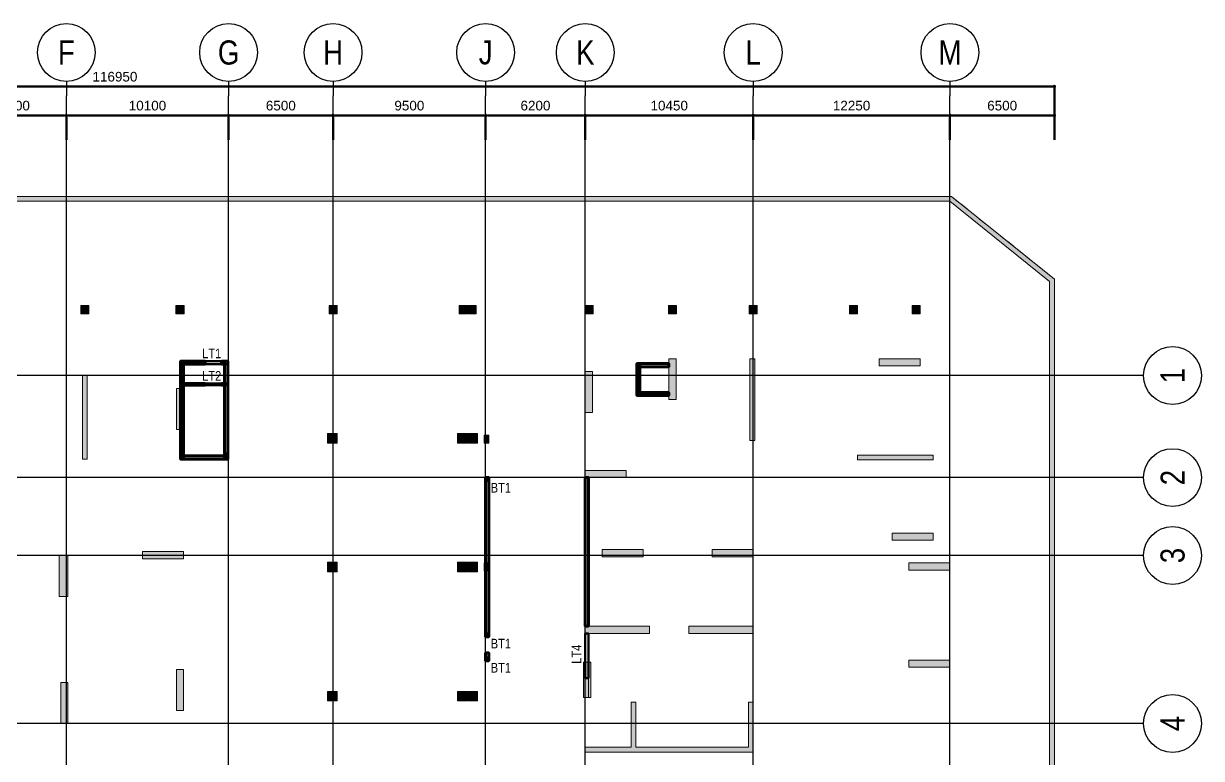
# Model space of a CAD drawing. Header units: millimetres. Extents: x -25197 to 555828, y -17247 to 174153.
# Drawn here: x 41887 to 115203, y 128425 to 174153 of the extents above; entities that cross this region are included whole.
import ezdxf
from ezdxf.enums import TextEntityAlignment as Align

# ---------------------------------------------------------------- set-up
doc = ezdxf.new("R2010")
doc.units = ezdxf.units.MM
doc.header["$LTSCALE"] = 250
doc.linetypes.add('CHG_XX_Cot_Ham 2$0$MB_Luoi truc$0$HTT Hidden 21', pattern=[3, 2, -1])
doc.linetypes.add('CHG_XX_Luoi truc$0$MB_Luoi truc$0$Center101', pattern=[13, 10, -1, 1, -1])
for name, color, linetype in [('CHG_XX_Cot_Ham 2$0$mb_cot tang 1-3$0$Concrete Line', 6, 'Continuous'), ('CHG_XX_Luoi truc$0$Grid', 34, 'Continuous'), ('CHG_XX_Luoi truc$0$Grid Line', 8, 'CHG_XX_Luoi truc$0$MB_Luoi truc$0$Center101'), ('MB Ham 2$0$Opening Text', 3, 'Continuous'), ('TEXT', 21, 'Continuous')]:
    doc.layers.add(name, color=color, linetype=linetype)
for name, color, linetype, lineweight in [('CHG_XX_Cot_Ham 2$0$MB_Luoi truc$0$Dim 300', 1, 'Continuous', 5), ('CHG_XX_Cot_Ham 2$0$NS-Pier-H2', 150, 'Continuous', 13), ('CHG_XX_Cot_Ham 2$0$NS-Pier-H2 @ 1 VP1', 150, 'Continuous', 13), ('CHG_XX_Cot_Ham 2$0$NS-Pier-H2 @ 1 VP2', 150, 'Continuous', 13), ('CHG_XX_Cot_Ham 2$0$NS-Pier-H2 @ 1 VP3', 150, 'Continuous', 13), ('CHG_XX_Cot_Ham 2$0$NS-Pier-H2 @ 1 VPModel', 150, 'Continuous', 13), ('CHG_XX_Cot_Ham 2$0$NS-Pier-H2 @ 150', 150, 'Continuous', 13), ('CTHEP', 2, 'Continuous', 50), ('MB Ham 2$0$Wall Line', 4, 'Continuous', 70)]:
    doc.layers.add(name, color=color, linetype=linetype, lineweight=lineweight)
for name, color, linetype, lineweight, plot in [('CHG_XX_Cot_Ham 2$0$NS-Column-H2', 90, 'Continuous', 13, False), ('CHG_XX_Cot_Ham 2$0$NS-Column-H2 @ 1 VP1', 90, 'Continuous', 13, False), ('CHG_XX_Cot_Ham 2$0$NS-Column-H2 @ 1 VP2', 90, 'Continuous', 13, False), ('CHG_XX_Cot_Ham 2$0$NS-Column-H2 @ 1 VP3', 90, 'Continuous', 13, False), ('CHG_XX_Cot_Ham 2$0$NS-Column-H2 @ 1 VPModel', 90, 'Continuous', 13, False), ('CHG_XX_Cot_Ham 2$0$NS-Column-H2 @ 150', 90, 'Continuous', 13, False)]:
    doc.layers.add(name, color=color, linetype=linetype, lineweight=lineweight, plot=plot)
doc.styles.add('CHG_XX_Cot_Ham 2$0$MB_Luoi truc$0$Arial_C', font='arial.ttf')
doc.styles.add('CHG_XX_Luoi truc$0$MB_Luoi truc$0$Grid A-F$0$VNI-HelveCB', font='VHELVCB_0.TTF')
doc.styles.add('TTP-HelCon', font='VHELVCN_0.TTF')
doc.dimstyles.new('CHG_XX_Cot_Ham 2$0$MB_Luoi truc$0$Dim 300 (A1-A2)', dxfattribs={"dimscale": 300, "dimtxt": 2, "dimasz": 0.7, "dimexe": 0, "dimexo": 1, "dimgap": 1, "dimtad": 1, "dimdec": 0, "dimzin": 12, "dimdsep": 46, "dimtxsty": 'CHG_XX_Cot_Ham 2$0$MB_Luoi truc$0$Arial_C', "dimblk": 'CHG_XX_Cot_Ham 2$0$MB_Luoi truc$0$_Dot', "dimcen": 1, "dimclrd": 256, "dimclre": 256, "dimclrt": 3, "dimadec": 0, "dimazin": 0, "dimtfac": 1, "dimtdec": 0, "dimtix": 1, "dimtmove": 2, "dimatfit": 3, "dimldrblk": 'CHG_XX_Cot_Ham 2$0$MB_Luoi truc$0$HTT Arrow 30', "dimfxl": 1, "dimtolj": 1, "dimtzin": 0, "dimarcsym": 0})

# ---------------------------------------------------------------- blocks, each defined once
blk = doc.blocks.new('CHG_XX_Cot_Ham 2$0$MB_Luoi truc$0$_Dot')
at = {"color": 0, "linetype": 'ByBlock', "lineweight": -2}
blk.add_line((-0.5, 0), (-1, 0), dxfattribs=at)
at = {"color": 0, "linetype": 'ByBlock', "const_width": 0.5}
blk.add_lwpolyline([(-0.25, 0, 1), (0.25, 0, 1)], format="xyb", close=True, dxfattribs=at)
blk = doc.blocks.new('*D2130')
at = {"layer": 'CHG_XX_Cot_Ham 2$0$MB_Luoi truc$0$Dim 300', "lineweight": -2, "transparency": 16777216}
for p, q in [((38150, 166908), (38150, 168437)), ((38360, 168437), (44340, 168437)), ((44550, 166908), (44550, 168437))]:
    blk.add_line(p, q, dxfattribs=at)
at = {"layer": 'Defpoints', "color": 0, "transparency": 16777216}
for p in [(44550, 168437), (38150, 166608), (44550, 166608)]:
    blk.add_point(p, dxfattribs=at)
at = {"layer": 'CHG_XX_Cot_Ham 2$0$MB_Luoi truc$0$Dim 300', "lineweight": -2, "transparency": 16777216, "xscale": 210, "yscale": 210, "zscale": 210, "rotation": 180}
blk.add_blockref('CHG_XX_Cot_Ham 2$0$MB_Luoi truc$0$_Dot', (38150, 168437), dxfattribs=at)
at = {"layer": 'CHG_XX_Cot_Ham 2$0$MB_Luoi truc$0$Dim 300', "lineweight": -2, "transparency": 16777216, "xscale": 210, "yscale": 210, "zscale": 210}
blk.add_blockref('CHG_XX_Cot_Ham 2$0$MB_Luoi truc$0$_Dot', (44550, 168437), dxfattribs=at)
at = {"layer": 'CHG_XX_Cot_Ham 2$0$MB_Luoi truc$0$Dim 300', "color": 3, "transparency": 16777216, "insert": (41350, 169043), "char_height": 600, "attachment_point": 5, "style": 'CHG_XX_Cot_Ham 2$0$MB_Luoi truc$0$Arial_C'}
blk.add_mtext('\\A1;6400', dxfattribs=at)
blk = doc.blocks.new('CHG_XX_Cot_Ham 2$0$MB_Luoi truc$0$HTT Arrow 30')
blk.add_hatch(color=256).paths.add_polyline_path([(-2.5, 0.375), (-2.5, -0.375), (0, 0)])
at = {"color": 0, "linetype": 'ByBlock', "lineweight": -2}
for p, q in [((0, 0), (-2.5, 0.375)), ((-2.5, -0.375), (-2.5, 0.375)), ((0, 0), (-2.5, -0.375))]:
    blk.add_line(p, q, dxfattribs=at)
blk = doc.blocks.new('*D2131')
at = {"layer": 'CHG_XX_Cot_Ham 2$0$MB_Luoi truc$0$Dim 300', "lineweight": -2, "transparency": 16777216}
for p, q in [((44550, 166908), (44550, 168437)), ((44760, 168437), (54440, 168437)), ((54650, 166908), (54650, 168437))]:
    blk.add_line(p, q, dxfattribs=at)
at = {"layer": 'Defpoints', "color": 0, "transparency": 16777216}
for p in [(54650, 168437), (44550, 166608), (54650, 166608)]:
    blk.add_point(p, dxfattribs=at)
at = {"layer": 'CHG_XX_Cot_Ham 2$0$MB_Luoi truc$0$Dim 300', "lineweight": -2, "transparency": 16777216, "xscale": 210, "yscale": 210, "zscale": 210, "rotation": 180}
blk.add_blockref('CHG_XX_Cot_Ham 2$0$MB_Luoi truc$0$_Dot', (44550, 168437), dxfattribs=at)
at = {"layer": 'CHG_XX_Cot_Ham 2$0$MB_Luoi truc$0$Dim 300', "lineweight": -2, "transparency": 16777216, "xscale": 210, "yscale": 210, "zscale": 210}
blk.add_blockref('CHG_XX_Cot_Ham 2$0$MB_Luoi truc$0$_Dot', (54650, 168437), dxfattribs=at)
at = {"layer": 'CHG_XX_Cot_Ham 2$0$MB_Luoi truc$0$Dim 300', "color": 3, "transparency": 16777216, "insert": (49600, 169043), "char_height": 600, "attachment_point": 5, "style": 'CHG_XX_Cot_Ham 2$0$MB_Luoi truc$0$Arial_C'}
blk.add_mtext('\\A1;10100', dxfattribs=at)
blk = doc.blocks.new('*D2132')
at = {"layer": 'CHG_XX_Cot_Ham 2$0$MB_Luoi truc$0$Dim 300', "lineweight": -2, "transparency": 16777216}
for p, q in [((54650, 166908), (54650, 168437)), ((54860, 168437), (60940, 168437)), ((61150, 166908), (61150, 168437))]:
    blk.add_line(p, q, dxfattribs=at)
at = {"layer": 'Defpoints', "color": 0, "transparency": 16777216}
for p in [(61150, 168437), (54650, 166608), (61150, 166608)]:
    blk.add_point(p, dxfattribs=at)
at = {"layer": 'CHG_XX_Cot_Ham 2$0$MB_Luoi truc$0$Dim 300', "lineweight": -2, "transparency": 16777216, "xscale": 210, "yscale": 210, "zscale": 210, "rotation": 180}
blk.add_blockref('CHG_XX_Cot_Ham 2$0$MB_Luoi truc$0$_Dot', (54650, 168437), dxfattribs=at)
at = {"layer": 'CHG_XX_Cot_Ham 2$0$MB_Luoi truc$0$Dim 300', "lineweight": -2, "transparency": 16777216, "xscale": 210, "yscale": 210, "zscale": 210}
blk.add_blockref('CHG_XX_Cot_Ham 2$0$MB_Luoi truc$0$_Dot', (61150, 168437), dxfattribs=at)
at = {"layer": 'CHG_XX_Cot_Ham 2$0$MB_Luoi truc$0$Dim 300', "color": 3, "transparency": 16777216, "insert": (57900, 169043), "char_height": 600, "attachment_point": 5, "style": 'CHG_XX_Cot_Ham 2$0$MB_Luoi truc$0$Arial_C'}
blk.add_mtext('\\A1;6500', dxfattribs=at)
blk = doc.blocks.new('*D2133')
at = {"layer": 'CHG_XX_Cot_Ham 2$0$MB_Luoi truc$0$Dim 300', "lineweight": -2, "transparency": 16777216}
for p, q in [((61150, 166908), (61150, 168437)), ((61360, 168437), (70440, 168437)), ((70650, 166908), (70650, 168437))]:
    blk.add_line(p, q, dxfattribs=at)
at = {"layer": 'Defpoints', "color": 0, "transparency": 16777216}
for p in [(70650, 168437), (61150, 166608), (70650, 166608)]:
    blk.add_point(p, dxfattribs=at)
at = {"layer": 'CHG_XX_Cot_Ham 2$0$MB_Luoi truc$0$Dim 300', "lineweight": -2, "transparency": 16777216, "xscale": 210, "yscale": 210, "zscale": 210, "rotation": 180}
blk.add_blockref('CHG_XX_Cot_Ham 2$0$MB_Luoi truc$0$_Dot', (61150, 168437), dxfattribs=at)
at = {"layer": 'CHG_XX_Cot_Ham 2$0$MB_Luoi truc$0$Dim 300', "lineweight": -2, "transparency": 16777216, "xscale": 210, "yscale": 210, "zscale": 210}
blk.add_blockref('CHG_XX_Cot_Ham 2$0$MB_Luoi truc$0$_Dot', (70650, 168437), dxfattribs=at)
at = {"layer": 'CHG_XX_Cot_Ham 2$0$MB_Luoi truc$0$Dim 300', "color": 3, "transparency": 16777216, "insert": (65900, 169043), "char_height": 600, "attachment_point": 5, "style": 'CHG_XX_Cot_Ham 2$0$MB_Luoi truc$0$Arial_C'}
blk.add_mtext('\\A1;9500', dxfattribs=at)
blk = doc.blocks.new('*D2134')
at = {"layer": 'CHG_XX_Cot_Ham 2$0$MB_Luoi truc$0$Dim 300', "lineweight": -2, "transparency": 16777216}
for p, q in [((70650, 166908), (70650, 168437)), ((70860, 168437), (76640, 168437)), ((76850, 166908), (76850, 168437))]:
    blk.add_line(p, q, dxfattribs=at)
at = {"layer": 'Defpoints', "color": 0, "transparency": 16777216}
for p in [(76850, 168437), (70650, 166608), (76850, 166608)]:
    blk.add_point(p, dxfattribs=at)
at = {"layer": 'CHG_XX_Cot_Ham 2$0$MB_Luoi truc$0$Dim 300', "lineweight": -2, "transparency": 16777216, "xscale": 210, "yscale": 210, "zscale": 210, "rotation": 180}
blk.add_blockref('CHG_XX_Cot_Ham 2$0$MB_Luoi truc$0$_Dot', (70650, 168437), dxfattribs=at)
at = {"layer": 'CHG_XX_Cot_Ham 2$0$MB_Luoi truc$0$Dim 300', "lineweight": -2, "transparency": 16777216, "xscale": 210, "yscale": 210, "zscale": 210}
blk.add_blockref('CHG_XX_Cot_Ham 2$0$MB_Luoi truc$0$_Dot', (76850, 168437), dxfattribs=at)
at = {"layer": 'CHG_XX_Cot_Ham 2$0$MB_Luoi truc$0$Dim 300', "color": 3, "transparency": 16777216, "insert": (73750, 169043), "char_height": 600, "attachment_point": 5, "style": 'CHG_XX_Cot_Ham 2$0$MB_Luoi truc$0$Arial_C'}
blk.add_mtext('\\A1;6200', dxfattribs=at)
blk = doc.blocks.new('*D2135')
at = {"layer": 'CHG_XX_Cot_Ham 2$0$MB_Luoi truc$0$Dim 300', "lineweight": -2, "transparency": 16777216}
for p, q in [((76850, 166908), (76850, 168437)), ((77060, 168437), (87090, 168437)), ((87300, 166908), (87300, 168437))]:
    blk.add_line(p, q, dxfattribs=at)
at = {"layer": 'Defpoints', "color": 0, "transparency": 16777216}
for p in [(87300, 168437), (76850, 166608), (87300, 166608)]:
    blk.add_point(p, dxfattribs=at)
at = {"layer": 'CHG_XX_Cot_Ham 2$0$MB_Luoi truc$0$Dim 300', "lineweight": -2, "transparency": 16777216, "xscale": 210, "yscale": 210, "zscale": 210, "rotation": 180}
blk.add_blockref('CHG_XX_Cot_Ham 2$0$MB_Luoi truc$0$_Dot', (76850, 168437), dxfattribs=at)
at = {"layer": 'CHG_XX_Cot_Ham 2$0$MB_Luoi truc$0$Dim 300', "lineweight": -2, "transparency": 16777216, "xscale": 210, "yscale": 210, "zscale": 210}
blk.add_blockref('CHG_XX_Cot_Ham 2$0$MB_Luoi truc$0$_Dot', (87300, 168437), dxfattribs=at)
at = {"layer": 'CHG_XX_Cot_Ham 2$0$MB_Luoi truc$0$Dim 300', "color": 3, "transparency": 16777216, "insert": (82075, 169043), "char_height": 600, "attachment_point": 5, "style": 'CHG_XX_Cot_Ham 2$0$MB_Luoi truc$0$Arial_C'}
blk.add_mtext('\\A1;10450', dxfattribs=at)
blk = doc.blocks.new('*D2136')
at = {"layer": 'CHG_XX_Cot_Ham 2$0$MB_Luoi truc$0$Dim 300', "lineweight": -2, "transparency": 16777216}
for p, q in [((87300, 166908), (87300, 168437)), ((87510, 168437), (99340, 168437)), ((99550, 166908), (99550, 168437))]:
    blk.add_line(p, q, dxfattribs=at)
at = {"layer": 'Defpoints', "color": 0, "transparency": 16777216}
for p in [(99550, 168437), (87300, 166608), (99550, 166608)]:
    blk.add_point(p, dxfattribs=at)
at = {"layer": 'CHG_XX_Cot_Ham 2$0$MB_Luoi truc$0$Dim 300', "lineweight": -2, "transparency": 16777216, "xscale": 210, "yscale": 210, "zscale": 210, "rotation": 180}
blk.add_blockref('CHG_XX_Cot_Ham 2$0$MB_Luoi truc$0$_Dot', (87300, 168437), dxfattribs=at)
at = {"layer": 'CHG_XX_Cot_Ham 2$0$MB_Luoi truc$0$Dim 300', "lineweight": -2, "transparency": 16777216, "xscale": 210, "yscale": 210, "zscale": 210}
blk.add_blockref('CHG_XX_Cot_Ham 2$0$MB_Luoi truc$0$_Dot', (99550, 168437), dxfattribs=at)
at = {"layer": 'CHG_XX_Cot_Ham 2$0$MB_Luoi truc$0$Dim 300', "color": 3, "transparency": 16777216, "insert": (93425, 169043), "char_height": 600, "attachment_point": 5, "style": 'CHG_XX_Cot_Ham 2$0$MB_Luoi truc$0$Arial_C'}
blk.add_mtext('\\A1;12250', dxfattribs=at)
blk = doc.blocks.new('*D2137')
at = {"layer": 'CHG_XX_Cot_Ham 2$0$MB_Luoi truc$0$Dim 300', "lineweight": -2, "transparency": 16777216}
for p, q in [((99550, 166908), (99550, 168437)), ((99760, 168437), (105840, 168437)), ((106050, 166908), (106050, 168437))]:
    blk.add_line(p, q, dxfattribs=at)
at = {"layer": 'Defpoints', "color": 0, "transparency": 16777216}
for p in [(106050, 168437), (99550, 166608), (106050, 166608)]:
    blk.add_point(p, dxfattribs=at)
at = {"layer": 'CHG_XX_Cot_Ham 2$0$MB_Luoi truc$0$Dim 300', "lineweight": -2, "transparency": 16777216, "xscale": 210, "yscale": 210, "zscale": 210, "rotation": 180}
blk.add_blockref('CHG_XX_Cot_Ham 2$0$MB_Luoi truc$0$_Dot', (99550, 168437), dxfattribs=at)
at = {"layer": 'CHG_XX_Cot_Ham 2$0$MB_Luoi truc$0$Dim 300', "lineweight": -2, "transparency": 16777216, "xscale": 210, "yscale": 210, "zscale": 210}
blk.add_blockref('CHG_XX_Cot_Ham 2$0$MB_Luoi truc$0$_Dot', (106050, 168437), dxfattribs=at)
at = {"layer": 'CHG_XX_Cot_Ham 2$0$MB_Luoi truc$0$Dim 300', "color": 3, "transparency": 16777216, "insert": (102800, 169043), "char_height": 600, "attachment_point": 5, "style": 'CHG_XX_Cot_Ham 2$0$MB_Luoi truc$0$Arial_C'}
blk.add_mtext('\\A1;6500', dxfattribs=at)
blk = doc.blocks.new('*D2138')
at = {"layer": 'CHG_XX_Cot_Ham 2$0$MB_Luoi truc$0$Dim 300', "lineweight": -2, "transparency": 16777216}
for p, q in [((-10900, 166908), (-10900, 170237)), ((105840, 170237), (-10690, 170237)), ((106050, 166908), (106050, 170237))]:
    blk.add_line(p, q, dxfattribs=at)
at = {"layer": 'Defpoints', "color": 0, "transparency": 16777216}
for p in [(-10900, 170237), (-10900, 166608), (106050, 166608)]:
    blk.add_point(p, dxfattribs=at)
at = {"layer": 'CHG_XX_Cot_Ham 2$0$MB_Luoi truc$0$Dim 300', "lineweight": -2, "transparency": 16777216, "xscale": 210, "yscale": 210, "zscale": 210, "rotation": 180}
blk.add_blockref('CHG_XX_Cot_Ham 2$0$MB_Luoi truc$0$_Dot', (-10900, 170237), dxfattribs=at)
at = {"layer": 'CHG_XX_Cot_Ham 2$0$MB_Luoi truc$0$Dim 300', "lineweight": -2, "transparency": 16777216, "xscale": 210, "yscale": 210, "zscale": 210}
blk.add_blockref('CHG_XX_Cot_Ham 2$0$MB_Luoi truc$0$_Dot', (106050, 170237), dxfattribs=at)
at = {"layer": 'CHG_XX_Cot_Ham 2$0$MB_Luoi truc$0$Dim 300', "color": 3, "transparency": 16777216, "insert": (47575, 170843), "char_height": 600, "attachment_point": 5, "style": 'CHG_XX_Cot_Ham 2$0$MB_Luoi truc$0$Arial_C'}
blk.add_mtext('\\A1;116950', dxfattribs=at)
blk = doc.blocks.new('*U2316')
at = {"layer": 'CHG_XX_Cot_Ham 2$0$NS-Pier-H2 @ 1 VP1'}
h = blk.add_hatch(color=256, dxfattribs=at)
h.dxf.hatch_style = 1
h.paths.add_polyline_path([(450, 0), (0, 0), (0, -2550), (450, -2550)])
at = {"layer": 'CHG_XX_Cot_Ham 2$0$NS-Pier-H2 @ 1 VP2'}
h = blk.add_hatch(color=256, dxfattribs=at)
h.dxf.hatch_style = 1
h.paths.add_polyline_path([(450, 0), (0, 0), (0, -2550), (450, -2550)])
at = {"layer": 'CHG_XX_Cot_Ham 2$0$NS-Pier-H2 @ 1 VP3'}
h = blk.add_hatch(color=256, dxfattribs=at)
h.dxf.hatch_style = 1
h.paths.add_polyline_path([(450, 0), (0, 0), (0, -2550), (450, -2550)])
at = {"layer": 'CHG_XX_Cot_Ham 2$0$NS-Pier-H2 @ 1 VPModel'}
h = blk.add_hatch(color=256, dxfattribs=at)
h.dxf.hatch_style = 1
h.paths.add_polyline_path([(450, 0), (0, 0), (0, -2550), (450, -2550)])
at = {"layer": 'CHG_XX_Cot_Ham 2$0$NS-Pier-H2 @ 150'}
h = blk.add_hatch(color=256, dxfattribs=at)
h.dxf.hatch_style = 1
h.paths.add_polyline_path([(450, 0), (0, 0), (0, -2550), (450, -2550)])
blk = doc.blocks.new('CHG_XX_Cot_Ham 2$0$Block A_C450x2250')
at = {"layer": 'CHG_XX_Cot_Ham 2$0$NS-Pier-H2'}
blk.add_lwpolyline([(450, -2550), (0, -2550), (0, 0), (450, 0)], close=True, dxfattribs=at)
blk.add_blockref('*U2316', (0, 0), dxfattribs=at)
blk = doc.blocks.new('*U2317')
at = {"layer": 'CHG_XX_Cot_Ham 2$0$NS-Column-H2 @ 1 VP1'}
h = blk.add_hatch(color=256, dxfattribs=at)
h.dxf.hatch_style = 1
h.paths.add_polyline_path([(-300, -300), (-300, 300), (300, 300), (300, -300)])
at = {"layer": 'CHG_XX_Cot_Ham 2$0$NS-Column-H2 @ 1 VP2'}
h = blk.add_hatch(color=256, dxfattribs=at)
h.dxf.hatch_style = 1
h.paths.add_polyline_path([(-300, -300), (-300, 300), (300, 300), (300, -300)])
at = {"layer": 'CHG_XX_Cot_Ham 2$0$NS-Column-H2 @ 1 VP3'}
h = blk.add_hatch(color=256, dxfattribs=at)
h.dxf.hatch_style = 1
h.paths.add_polyline_path([(-300, -300), (-300, 300), (300, 300), (300, -300)])
at = {"layer": 'CHG_XX_Cot_Ham 2$0$NS-Column-H2 @ 1 VPModel'}
h = blk.add_hatch(color=256, dxfattribs=at)
h.dxf.hatch_style = 1
h.paths.add_polyline_path([(-300, -300), (-300, 300), (300, 300), (300, -300)])
at = {"layer": 'CHG_XX_Cot_Ham 2$0$NS-Column-H2 @ 150'}
h = blk.add_hatch(color=256, dxfattribs=at)
h.dxf.hatch_style = 1
h.paths.add_polyline_path([(-300, -300), (-300, 300), (300, 300), (300, -300)])
blk = doc.blocks.new('CHG_XX_Cot_Ham 2$0$HoBoi_C600x600')
at = {"layer": 'CHG_XX_Cot_Ham 2$0$NS-Column-H2'}
blk.add_lwpolyline([(300, -300), (300, 300), (-300, 300), (-300, -300)], close=True, dxfattribs=at)
blk.add_blockref('*U2317', (0, 0), dxfattribs=at)
blk = doc.blocks.new('CHG_XX_Cot_Ham 2$0$300X4700')
at = {"layer": 'CHG_XX_Cot_Ham 2$0$NS-Pier-H2'}
h = blk.add_hatch(color=256, dxfattribs=at)
h.dxf.hatch_style = 1
h.paths.add_polyline_path([(0, 0), (0, -300), (4700, -300), (4700, 0)])
blk.add_lwpolyline([(0, 0), (0, -300), (4700, -300), (4700, 0)], close=True, dxfattribs=at)
blk = doc.blocks.new('CHG_XX_Cot_Ham 2$0$Block B_Core wall')
at = {"layer": 'CHG_XX_Cot_Ham 2$0$NS-Pier-H2'}
for points in [[(-7300, 300), (-7300, 3100), (-7600, 3100), (-7600, 300)], [(0, 300), (0, 3100), (-300, 3100), (-300, 300)], [(0, 0), (0, 300), (-10450, 300), (-10450, 0)]]:
    blk.add_hatch(color=256, dxfattribs=at).paths.add_polyline_path(points)
for p, q in [((-7300, 3100), (-7600, 3100)), ((-7600, 3100), (-7600, 300)), ((-7300, 300), (-7300, 3100)), ((-300, 3100), (-300, 300)), ((0, 3100), (-300, 3100)), ((0, 0), (0, 3100)), ((-7600, 300), (-10450, 300)), ((-10450, 300), (-10450, 0)), ((-10450, 0), (0, 0)), ((-300, 300), (-7300, 300))]:
    blk.add_line(p, q, dxfattribs=at)
blk = doc.blocks.new('CHG_XX_Cot_Ham 2$0$Block A_C10450x300')
at = {"layer": 'CHG_XX_Cot_Ham 2$0$NS-Pier-H2'}
h = blk.add_hatch(color=256, dxfattribs=at)
h.dxf.hatch_style = 1
h.paths.add_polyline_path([(6450, 0), (6450, -450), (10450, -450), (10450, 0)])
h.paths.add_polyline_path([(4000, -450), (4000, 0), (0, 0), (0, -450)])
for points in [[(0, 0), (4000, 0), (4000, -450), (0, -450)], [(6450, 0), (10450, 0), (10450, -450), (6450, -450)]]:
    blk.add_lwpolyline(points, close=True, dxfattribs=at)
blk = doc.blocks.new('*U2318')
at = {"layer": 'CHG_XX_Cot_Ham 2$0$NS-Column-H2 @ 1 VP1'}
h = blk.add_hatch(color=256, dxfattribs=at)
h.dxf.hatch_style = 1
h.paths.add_polyline_path([(-250, -250), (-250, 250), (250, 250), (250, -250)])
at = {"layer": 'CHG_XX_Cot_Ham 2$0$NS-Column-H2 @ 1 VP2'}
h = blk.add_hatch(color=256, dxfattribs=at)
h.dxf.hatch_style = 1
h.paths.add_polyline_path([(-250, -250), (-250, 250), (250, 250), (250, -250)])
at = {"layer": 'CHG_XX_Cot_Ham 2$0$NS-Column-H2 @ 1 VP3'}
h = blk.add_hatch(color=256, dxfattribs=at)
h.dxf.hatch_style = 1
h.paths.add_polyline_path([(-250, -250), (-250, 250), (250, 250), (250, -250)])
at = {"layer": 'CHG_XX_Cot_Ham 2$0$NS-Column-H2 @ 1 VPModel'}
h = blk.add_hatch(color=256, dxfattribs=at)
h.dxf.hatch_style = 1
h.paths.add_polyline_path([(-250, -250), (-250, 250), (250, 250), (250, -250)])
at = {"layer": 'CHG_XX_Cot_Ham 2$0$NS-Column-H2 @ 150'}
h = blk.add_hatch(color=256, dxfattribs=at)
h.dxf.hatch_style = 1
h.paths.add_polyline_path([(-250, -250), (-250, 250), (250, 250), (250, -250)])
blk = doc.blocks.new('CHG_XX_Cot_Ham 2$0$500x500')
at = {"layer": 'CHG_XX_Cot_Ham 2$0$NS-Column-H2'}
blk.add_lwpolyline([(250, -250), (250, 250), (-250, 250), (-250, -250)], close=True, dxfattribs=at)
blk.add_blockref('*U2318', (0, 0), dxfattribs=at)
blk = doc.blocks.new('*U2319')
at = {"layer": 'CHG_XX_Cot_Ham 2$0$NS-Pier-H2 @ 1 VP1'}
h = blk.add_hatch(color=256, dxfattribs=at)
h.dxf.hatch_style = 1
h.paths.add_polyline_path([(550, 0), (0, 0), (0, -2550), (550, -2550)])
at = {"layer": 'CHG_XX_Cot_Ham 2$0$NS-Pier-H2 @ 1 VP2'}
h = blk.add_hatch(color=256, dxfattribs=at)
h.dxf.hatch_style = 1
h.paths.add_polyline_path([(550, 0), (0, 0), (0, -2550), (550, -2550)])
at = {"layer": 'CHG_XX_Cot_Ham 2$0$NS-Pier-H2 @ 1 VP3'}
h = blk.add_hatch(color=256, dxfattribs=at)
h.dxf.hatch_style = 1
h.paths.add_polyline_path([(550, 0), (0, 0), (0, -2550), (550, -2550)])
at = {"layer": 'CHG_XX_Cot_Ham 2$0$NS-Pier-H2 @ 1 VPModel'}
h = blk.add_hatch(color=256, dxfattribs=at)
h.dxf.hatch_style = 1
h.paths.add_polyline_path([(550, 0), (0, 0), (0, -2550), (550, -2550)])
at = {"layer": 'CHG_XX_Cot_Ham 2$0$NS-Pier-H2 @ 150'}
h = blk.add_hatch(color=256, dxfattribs=at)
h.dxf.hatch_style = 1
h.paths.add_polyline_path([(550, 0), (0, 0), (0, -2550), (550, -2550)])
blk = doc.blocks.new('CHG_XX_Cot_Ham 2$0$550x2550')
at = {"layer": 'CHG_XX_Cot_Ham 2$0$NS-Pier-H2'}
blk.add_lwpolyline([(550, -2550), (0, -2550), (0, 0), (550, 0)], close=True, dxfattribs=at)
blk.add_blockref('*U2319', (0, 0), dxfattribs=at)
blk = doc.blocks.new('*U2169')
at = {"layer": 'CHG_XX_Luoi truc$0$Grid', "lineweight": -2}
blk.add_line((0, 611), (0, 608), dxfattribs=at)
blk.add_circle((0, 617), 6, dxfattribs=at)
at = {"layer": 'CHG_XX_Luoi truc$0$Grid Line'}
blk.add_line((0, 0), (0, 608), dxfattribs=at)
at = {"layer": 'CHG_XX_Luoi truc$0$Grid', "lineweight": -2, "style": 'CHG_XX_Luoi truc$0$MB_Luoi truc$0$Grid A-F$0$VNI-HelveCB'}
for tag, p in [('GRIDSUB', (0, 617)), ('GRID', (0, -9))]:
    blk.add_attdef(tag, text='', height=5, dxfattribs=at).set_placement(p, align=Align.MIDDLE)
blk = doc.blocks.new('*U2174')
at = {"layer": 'CHG_XX_Luoi truc$0$Grid', "lineweight": -2}
blk.add_line((0, 611), (0, 608), dxfattribs=at)
blk.add_circle((0, 617), 6, dxfattribs=at)
at = {"layer": 'CHG_XX_Luoi truc$0$Grid Line'}
blk.add_line((0, 0), (0, 608), dxfattribs=at)
at = {"layer": 'CHG_XX_Luoi truc$0$Grid', "lineweight": -2, "style": 'CHG_XX_Luoi truc$0$MB_Luoi truc$0$Grid A-F$0$VNI-HelveCB'}
for tag, p in [('GRIDSUB', (0, 617)), ('GRID', (0, -9))]:
    blk.add_attdef(tag, text='', height=5, dxfattribs=at).set_placement(p, align=Align.MIDDLE)
blk = doc.blocks.new('*U2171')
at = {"layer": 'CHG_XX_Luoi truc$0$Grid', "lineweight": -2}
blk.add_line((0, -3), (0, 0), dxfattribs=at)
blk.add_circle((0, -9), 6, dxfattribs=at)
at = {"layer": 'CHG_XX_Luoi truc$0$Grid Line'}
blk.add_line((0, 0), (0, 438), dxfattribs=at)
at = {"layer": 'CHG_XX_Luoi truc$0$Grid', "lineweight": -2, "style": 'CHG_XX_Luoi truc$0$MB_Luoi truc$0$Grid A-F$0$VNI-HelveCB'}
for tag, p in [('GRIDSUB', (0, 447)), ('GRID', (0, -9))]:
    blk.add_attdef(tag, text='', height=5, dxfattribs=at).set_placement(p, align=Align.MIDDLE)
blk = doc.blocks.new('CHG_XX_Luoi truc')
at = {"layer": 'CHG_XX_Luoi truc$0$Grid'}
ref = blk.add_blockref('*U2169', (44550, -12747), dxfattribs=dict(at, xscale=300, yscale=300, zscale=300))
ref.add_attrib('GRIDSUB', 'F', dxfattribs={"lineweight": -2, "height": 1500, "style": 'CHG_XX_Luoi truc$0$MB_Luoi truc$0$Grid A-F$0$VNI-HelveCB'}).set_placement((44550, 172353), align=Align.MIDDLE)
ref = blk.add_blockref('*U2169', (54650, -12747), dxfattribs=dict(at, xscale=300, yscale=300, zscale=300))
ref.add_attrib('GRIDSUB', 'G', dxfattribs={"lineweight": -2, "height": 1500, "style": 'CHG_XX_Luoi truc$0$MB_Luoi truc$0$Grid A-F$0$VNI-HelveCB'}).set_placement((54650, 172353), align=Align.MIDDLE)
ref = blk.add_blockref('*U2174', (61150, -12747), dxfattribs=dict(at, xscale=300, yscale=300, zscale=300))
ref.add_attrib('GRIDSUB', 'H', dxfattribs={"lineweight": -2, "height": 1500, "style": 'CHG_XX_Luoi truc$0$MB_Luoi truc$0$Grid A-F$0$VNI-HelveCB'}).set_placement((61150, 172353), align=Align.MIDDLE)
ref = blk.add_blockref('*U2169', (70650, -12747), dxfattribs=dict(at, xscale=300, yscale=300, zscale=300))
ref.add_attrib('GRIDSUB', 'J', dxfattribs={"lineweight": -2, "height": 1500, "style": 'CHG_XX_Luoi truc$0$MB_Luoi truc$0$Grid A-F$0$VNI-HelveCB'}).set_placement((70650, 172353), align=Align.MIDDLE)
ref = blk.add_blockref('*U2169', (76850, -12747), dxfattribs=dict(at, xscale=300, yscale=300, zscale=300))
ref.add_attrib('GRIDSUB', 'K', dxfattribs={"lineweight": -2, "height": 1500, "style": 'CHG_XX_Luoi truc$0$MB_Luoi truc$0$Grid A-F$0$VNI-HelveCB'}).set_placement((76850, 172353), align=Align.MIDDLE)
ref = blk.add_blockref('*U2169', (87300, -12747), dxfattribs=dict(at, xscale=300, yscale=300, zscale=300))
ref.add_attrib('GRIDSUB', 'L', dxfattribs={"lineweight": -2, "height": 1500, "style": 'CHG_XX_Luoi truc$0$MB_Luoi truc$0$Grid A-F$0$VNI-HelveCB'}).set_placement((87300, 172353), align=Align.MIDDLE)
ref = blk.add_blockref('*U2169', (99550, -12747), dxfattribs=dict(at, xscale=300, yscale=300, zscale=300))
ref.add_attrib('GRIDSUB', 'M', dxfattribs={"lineweight": -2, "height": 1500, "style": 'CHG_XX_Luoi truc$0$MB_Luoi truc$0$Grid A-F$0$VNI-HelveCB'}).set_placement((99550, 172353), align=Align.MIDDLE)
ref = blk.add_blockref('*U2171', (110703, 152250), dxfattribs=dict(at, xscale=300.0000000000013, yscale=300.0000000000013, zscale=300.0000000000013, rotation=90))
ref.add_attrib('GRID', '1', dxfattribs={"lineweight": -2, "height": 1500, "rotation": 90, "style": 'CHG_XX_Luoi truc$0$MB_Luoi truc$0$Grid A-F$0$VNI-HelveCB'}).set_placement((113403, 152250), align=Align.MIDDLE)
ref = blk.add_blockref('*U2171', (110703, 145900), dxfattribs=dict(at, xscale=300.0000000000013, yscale=300.0000000000013, zscale=300.0000000000013, rotation=90))
ref.add_attrib('GRID', '2', dxfattribs={"lineweight": -2, "height": 1500, "rotation": 90, "style": 'CHG_XX_Luoi truc$0$MB_Luoi truc$0$Grid A-F$0$VNI-HelveCB'}).set_placement((113403, 145900), align=Align.MIDDLE)
ref = blk.add_blockref('*U2171', (110703, 141050), dxfattribs=dict(at, xscale=300.0000000000013, yscale=300.0000000000013, zscale=300.0000000000013, rotation=90))
ref.add_attrib('GRID', '3', dxfattribs={"lineweight": -2, "height": 1500, "rotation": 90, "style": 'CHG_XX_Luoi truc$0$MB_Luoi truc$0$Grid A-F$0$VNI-HelveCB'}).set_placement((113403, 141050), align=Align.MIDDLE)
ref = blk.add_blockref('*U2171', (110703, 130600), dxfattribs=dict(at, xscale=300.0000000000013, yscale=300.0000000000013, zscale=300.0000000000013, rotation=90))
ref.add_attrib('GRID', '4', dxfattribs={"lineweight": -2, "height": 1500, "rotation": 90, "style": 'CHG_XX_Luoi truc$0$MB_Luoi truc$0$Grid A-F$0$VNI-HelveCB'}).set_placement((113403, 130600), align=Align.MIDDLE)
blk = doc.blocks.new('*U2320')
at = {"layer": 'CHG_XX_Cot_Ham 2$0$NS-Pier-H2 @ 1 VP1'}
h = blk.add_hatch(color=256, dxfattribs=at)
h.dxf.hatch_style = 1
h.paths.add_polyline_path([(77200, 134425), (76750, 134425), (76750, 132225), (77200, 132225)])
at = {"layer": 'CHG_XX_Cot_Ham 2$0$NS-Pier-H2 @ 1 VP2'}
h = blk.add_hatch(color=256, dxfattribs=at)
h.dxf.hatch_style = 1
h.paths.add_polyline_path([(77200, 134425), (76750, 134425), (76750, 132225), (77200, 132225)])
at = {"layer": 'CHG_XX_Cot_Ham 2$0$NS-Pier-H2 @ 1 VP3'}
h = blk.add_hatch(color=256, dxfattribs=at)
h.dxf.hatch_style = 1
h.paths.add_polyline_path([(77200, 134425), (76750, 134425), (76750, 132225), (77200, 132225)])
at = {"layer": 'CHG_XX_Cot_Ham 2$0$NS-Pier-H2 @ 1 VPModel'}
h = blk.add_hatch(color=256, dxfattribs=at)
h.dxf.hatch_style = 1
h.paths.add_polyline_path([(77200, 134425), (76750, 134425), (76750, 132225), (77200, 132225)])
at = {"layer": 'CHG_XX_Cot_Ham 2$0$NS-Pier-H2 @ 150'}
h = blk.add_hatch(color=256, dxfattribs=at)
h.dxf.hatch_style = 1
h.paths.add_polyline_path([(77200, 134425), (76750, 134425), (76750, 132225), (77200, 132225)])
blk = doc.blocks.new('*U40')
at = {"layer": 'MB Ham 2$0$Wall Line'}
blk.add_lwpolyline([(5900, 0), (0, 0), (0, -200), (5900, -200)], close=True, dxfattribs=at)
blk = doc.blocks.new('*U31')
at = {"layer": 'MB Ham 2$0$Wall Line'}
blk.add_lwpolyline([(0, 2545), (0, 0), (200, 0), (200, 2545)], close=True, dxfattribs=at)
blk = doc.blocks.new('*U39')
at = {"layer": 'MB Ham 2$0$Wall Line'}
blk.add_lwpolyline([(6100, 0), (0, 0), (0, -200), (6100, -200)], close=True, dxfattribs=at)
blk = doc.blocks.new('*U41')
at = {"layer": 'MB Ham 2$0$Wall Line'}
blk.add_lwpolyline([(0, -1550), (0, 0), (-200, 0), (-200, -1550)], close=True, dxfattribs=at)
blk = doc.blocks.new('*U36')
at = {"layer": 'MB Ham 2$0$Wall Line'}
blk.add_lwpolyline([(0, -200), (0, 0), (-100, 0), (-100, -200)], close=True, dxfattribs=at)
blk = doc.blocks.new('*U42')
at = {"layer": 'MB Ham 2$0$Wall Line'}
blk.add_lwpolyline([(0, -1350), (0, 0), (-100, 0), (-100, -1350)], close=True, dxfattribs=at)
blk = doc.blocks.new('*U32')
at = {"layer": 'MB Ham 2$0$Wall Line'}
blk.add_lwpolyline([(0, -200), (0, 0), (-200, 0), (-200, -200)], close=True, dxfattribs=at)
blk = doc.blocks.new('*U52')
at = {"layer": 'MB Ham 2$0$Wall Line'}
blk.add_lwpolyline([(0, 2000), (0, 0), (200, 0), (200, 2000)], close=True, dxfattribs=at)
blk = doc.blocks.new('*U53')
at = {"layer": 'MB Ham 2$0$Wall Line'}
blk.add_lwpolyline([(1800, 0), (0, 0), (0, -200), (1800, -200)], close=True, dxfattribs=at)
blk = doc.blocks.new('*U77')
at = {"layer": 'MB Ham 2$0$Wall Line'}
blk.add_lwpolyline([(0, 9250), (0, 0), (200, 0), (200, 9250)], close=True, dxfattribs=at)
blk = doc.blocks.new('*U78')
at = {"layer": 'MB Ham 2$0$Wall Line'}
blk.add_lwpolyline([(0, 500), (0, 0), (200, 0), (200, 500)], close=True, dxfattribs=at)
blk = doc.blocks.new('*U79')
at = {"layer": 'MB Ham 2$0$Wall Line'}
blk.add_lwpolyline([(0, 9900), (0, 0), (200, 0), (200, 9900)], close=True, dxfattribs=at)
blk = doc.blocks.new('CHG_XX_Cot_Ham 2')
at = {"layer": 'CHG_XX_Cot_Ham 2$0$NS-Column-H2'}
h = blk.add_hatch(dxfattribs=at)
h.set_pattern_fill('ANSI37', color=256, scale=20.833333, angle=270, style=0)
h.set_pattern_definition([(315, (-339307.24, -90764.444), (46.772167, 46.772167), []), (45, (-339307.24, -90764.444), (-46.772167, 46.772167), [])])
h.paths.add_polyline_path([(70550, 148050.4), (70550, 148550.5), (70850, 148550.5), (70850, 148050.4)])
h = blk.add_hatch(color=256, dxfattribs=at)
h.dxf.hatch_style = 1
h.paths.add_polyline_path([(51650, 147050), (51850, 147050), (51850, 147450), (51650, 147450)])
h = blk.add_hatch(color=256, dxfattribs=at)
h.dxf.hatch_style = 1
h.paths.add_polyline_path([(54400, 147050), (54600, 147050), (54600, 147450), (54400, 147450)])
h = blk.add_hatch(dxfattribs=at)
h.set_pattern_fill('ANSI37', color=256, scale=20.833333, angle=270, style=0)
h.set_pattern_definition([(315, (-339307.24, -98714.44), (46.772167, 46.772167), []), (45, (-339307.24, -98714.44), (-46.772167, 46.772167), [])])
h.paths.add_polyline_path([(70550, 140100.4), (70550, 140600.5), (70850, 140600.5), (70850, 140100.4)])
at = {"layer": 'CHG_XX_Cot_Ham 2$0$NS-Pier-H2'}
h = blk.add_hatch(color=256, dxfattribs=at)
h.dxf.hatch_style = 1
h.paths.add_polyline_path([(99639.2, 163400), (-10900, 163400), (-10900, 85450), (-300, 85450), (-300, 84050), (32350, 84050), (32350, -9000), (103575.5, -9000), (106050, -6022), (106050, 158254.3)])
h.paths.add_polyline_path([(99533.7, 163100), (105750, 158110.4), (105750, 90450), (105650, 90450), (105750, 90450), (105750, 13850), (105750, 13722.3), (105750, -5913.6), (103434.7, -8700), (93599.8, -8700), (93299.8, -8700), (32650, -8700), (32650, 84350), (0, 84350), (0, 85750), (-10600, 85750), (-10600, 163100), (93600, 163100)], flags=16)
h = blk.add_hatch(color=256, dxfattribs=at)
h.dxf.hatch_style = 1
h.paths.add_polyline_path([(87400, 153300), (87100, 153300), (87100, 148200), (87400, 148200)])
h = blk.add_hatch(color=256, dxfattribs=at)
h.dxf.hatch_style = 1
h.paths.add_polyline_path([(45850, 152250), (45550, 152250), (45550, 147050), (45850, 147050)])
at = {"layer": 'CHG_XX_Cot_Ham 2$0$NS-Column-H2'}
for points in [[(70850, 148550.5), (70550, 148550.5), (70550, 148050.5), (70850, 148050.5), (70850, 148550.5), (70550, 148050.5), (70550, 148550.5), (70850, 148050.5)], [(70850, 140600.5), (70550, 140600.5), (70550, 140100.5), (70850, 140100.5), (70850, 140600.5), (70550, 140100.5), (70550, 140600.5), (70850, 140100.5)]]:
    blk.add_lwpolyline(points, dxfattribs=at)
for points in [[(51650, 147050), (51850, 147050), (51850, 147450), (51650, 147450)], [(54400, 147050), (54600, 147050), (54600, 147450), (54400, 147450)]]:
    blk.add_lwpolyline(points, close=True, dxfattribs=at)
at = {"layer": 'CHG_XX_Cot_Ham 2$0$NS-Pier-H2'}
for p, q in [((-10900, 163400), (99639.2, 163400)), ((-10600, 163100), (99533.7, 163100)), ((99533.7, 163100), (105750, 158110.4)), ((99639.2, 163400), (106050, 158254.3)), ((105750, 158110.4), (105750, 90450)), ((106050, 158254.3), (106050, -6022))]:
    blk.add_line(p, q, dxfattribs=at)
at = {"layer": 'CHG_XX_Cot_Ham 2$0$NS-Pier-H2', "linetype": 'CHG_XX_Cot_Ham 2$0$MB_Luoi truc$0$HTT Hidden 21'}
blk.add_lwpolyline([(99639.2, 163400), (106050, 158254.3), (106050, -6022), (103575.5, -9000), (32350, -9000), (32350, 84050), (-300, 84050), (-300, 85450), (-10900, 85450), (-10900, 163400)], close=True, dxfattribs=at)
at = {"layer": 'CHG_XX_Cot_Ham 2$0$NS-Pier-H2'}
for points in [[(87400, 153300), (87100, 153300), (87100, 148200), (87400, 148200)], [(45850, 152250), (45550, 152250), (45550, 147050), (45850, 147050)], [(77050, 132225), (76750, 132225), (76750, 134425), (77050, 134425)], [(76750, 134425), (77200, 134425), (77200, 132225), (76750, 132225)]]:
    blk.add_lwpolyline(points, close=True, dxfattribs=at)
at = {"layer": 'CHG_XX_Cot_Ham 2$0$mb_cot tang 1-3$0$Concrete Line'}
for name, p in [('CHG_XX_Cot_Ham 2$0$300X4700', (93800, 147300)), ('CHG_XX_Cot_Ham 2$0$Block B_Core wall', (87300, 128825))]:
    blk.add_blockref(name, p, dxfattribs=at)
at = {"layer": 'CHG_XX_Cot_Ham 2$0$NS-Column-H2'}
for name, p in [('CHG_XX_Cot_Ham 2$0$500x500', (45700, 156350)), ('CHG_XX_Cot_Ham 2$0$500x500', (51625, 156350)), ('CHG_XX_Cot_Ham 2$0$500x500', (61150, 156350)), ('CHG_XX_Cot_Ham 2$0$500x500', (69250, 156350)), ('CHG_XX_Cot_Ham 2$0$500x500', (69800, 156350)), ('CHG_XX_Cot_Ham 2$0$500x500', (77100, 156350)), ('CHG_XX_Cot_Ham 2$0$500x500', (82275, 156350)), ('CHG_XX_Cot_Ham 2$0$500x500', (87300, 156350)), ('CHG_XX_Cot_Ham 2$0$500x500', (93550, 156350)), ('CHG_XX_Cot_Ham 2$0$500x500', (97450, 156350)), ('CHG_XX_Cot_Ham 2$0$HoBoi_C600x600', (61100, 148350)), ('CHG_XX_Cot_Ham 2$0$HoBoi_C600x600', (69200, 148350)), ('CHG_XX_Cot_Ham 2$0$HoBoi_C600x600', (69850, 148350)), ('CHG_XX_Cot_Ham 2$0$HoBoi_C600x600', (61100, 140344.1)), ('CHG_XX_Cot_Ham 2$0$HoBoi_C600x600', (69200, 140344.1)), ('CHG_XX_Cot_Ham 2$0$HoBoi_C600x600', (69850, 140344.1)), ('CHG_XX_Cot_Ham 2$0$HoBoi_C600x600', (61100, 132300)), ('CHG_XX_Cot_Ham 2$0$HoBoi_C600x600', (69200, 132300)), ('CHG_XX_Cot_Ham 2$0$HoBoi_C600x600', (69850, 132300))]:
    blk.add_blockref(name, p, dxfattribs=at)
at = {"layer": 'CHG_XX_Cot_Ham 2$0$NS-Pier-H2'}
for name, p in [('CHG_XX_Luoi truc', (0, 0)), ('CHG_XX_Cot_Ham 2$0$Block A_C450x2250', (82050, 153300)), ('CHG_XX_Cot_Ham 2$0$Block A_C450x2250', (76850, 152500)), ('CHG_XX_Cot_Ham 2$0$Block A_C450x2250', (51400, 151450)), ('*U2320', (0, 0)), ('CHG_XX_Cot_Ham 2$0$Block A_C450x2250', (51400, 133950)), ('CHG_XX_Cot_Ham 2$0$Block A_C450x2250', (51401.5, 133950)), ('CHG_XX_Cot_Ham 2$0$Block A_C450x2250', (44200, 133150)), ('CHG_XX_Cot_Ham 2$0$Block A_C450x2250', (44201.5, 133150))]:
    blk.add_blockref(name, p, dxfattribs=at)
at = {"layer": 'CHG_XX_Cot_Ham 2$0$NS-Pier-H2', "xscale": -1, "rotation": 90}
for p in [(95150, 153300), (76850, 146350), (95950, 142450), (49299.8, 141300), (77900, 141425), (84750, 141425), (97000, 140600), (97000, 134550)]:
    blk.add_blockref('CHG_XX_Cot_Ham 2$0$Block A_C450x2250', p, dxfattribs=at)
at = {"layer": 'CHG_XX_Cot_Ham 2$0$NS-Pier-H2', "rotation": 180}
blk.add_blockref('CHG_XX_Cot_Ham 2$0$Block A_C10450x300', (87300, 136200), dxfattribs=at)
at = {"layer": 'Defpoints'}
blk.add_blockref('CHG_XX_Cot_Ham 2$0$550x2550', (44100, 141050), dxfattribs=at)
at = {"layer": 'CHG_XX_Cot_Ham 2$0$MB_Luoi truc$0$Dim 300'}
for base, p1, p2, picture, middle in [((-10900, 170237), (106050, 166608.3), (-10900, 166608.3), '*D2138', (47575, 170843.4)), ((44550, 168437), (38150, 166608.3), (44550, 166608.3), '*D2130', (41350, 169043.4)), ((54650, 168437), (44550, 166608.3), (54650, 166608.3), '*D2131', (49600, 169043.4)), ((61150, 168437), (54650, 166608.3), (61150, 166608.3), '*D2132', (57900, 169043.4)), ((70650, 168437), (61150, 166608.3), (70650, 166608.3), '*D2133', (65900, 169043.4)), ((76850, 168437), (70650, 166608.3), (76850, 166608.3), '*D2134', (73750, 169043.4)), ((87300, 168437), (76850, 166608.3), (87300, 166608.3), '*D2135', (82075, 169043.4)), ((99550, 168437), (87300, 166608.3), (99550, 166608.3), '*D2136', (93425, 169043.4)), ((106050, 168437), (99550, 166608.3), (106050, 166608.3), '*D2137', (102800, 169043.4))]:
    dim = blk.add_linear_dim(base=base, p1=p1, p2=p2, dimstyle='CHG_XX_Cot_Ham 2$0$MB_Luoi truc$0$Dim 300 (A1-A2)', dxfattribs=at)
    dim.commit()
    dim.dimension.update_dxf_attribs({"geometry": picture, "text_midpoint": middle})

msp = doc.modelspace()

# ---------------------------------------------------------------- linework, layer by layer
at = {"layer": 'CTHEP'}
for points in [[(54598.45461, 153150), (54598.45461, 152950.00737), (52948.45461, 152950.00737), (52948.45461, 153150)], [(54598.45461, 151750), (54598.45461, 151650), (52948.45461, 151650), (52948.45461, 151750)], [(70650, 145700), (70850, 145700), (70850, 145900), (70650, 145900)], [(70650, 136000), (70850, 136000), (70850, 136200), (70650, 136200)], [(76850, 136200), (77050, 136200), (77050, 133425.00001), (76850, 133425.00001)], [(70650, 134500), (70850, 134500), (70850, 134700), (70650, 134700)]]:
    msp.add_lwpolyline(points, close=True, dxfattribs=at)
for points in [[(70650, 145900), (70850, 145900), (70650, 145700), (70850, 145700)], [(70650, 136200), (70850, 136200), (70650, 136000), (70850, 136000)], [(70650, 134700), (70850, 134700), (70650, 134500), (70850, 134500)]]:
    msp.add_solid(points, dxfattribs=at)

# ---------------------------------------------------------------- block references
msp.add_blockref('CHG_XX_Cot_Ham 2', (0, 0), dxfattribs=at)
at = {"layer": 'MB Ham 2$0$Opening Text'}
for name, p in [('*U52', (80050, 151000.00001)), ('*U53', (80250, 153000.00001)), ('*U53', (80250, 151200.00001))]:
    msp.add_blockref(name, p, dxfattribs=at)
at = {"layer": 'MB Ham 2$0$Opening Text', "xscale": -1}
msp.add_blockref('*U52', (80250, 151000.00001), dxfattribs=at)
at = {"layer": 'MB Ham 2$0$Opening Text', "xscale": -1, "rotation": 180}
for p in [(80250, 152800.00001), (80250, 151000.00001)]:
    msp.add_blockref('*U53', p, dxfattribs=at)
at = {"layer": 'MB Ham 2$0$Wall Line', "xscale": -1}
for name, p, rotation in [('*U41', (51648.45461, 152950), 90), ('*U40', (51648.45461, 152950), 90), ('*U32', (54198.45461, 152950), 90), ('*U39', (54398.45461, 153150), 90), ('*U42', (51848.45461, 151650), 90), ('*U36', (54198.45461, 151650), 90), ('*U31', (51850, 147050), 270)]:
    msp.add_blockref(name, p, dxfattribs=dict(at, rotation=rotation))
at = {"layer": 'MB Ham 2$0$Wall Line'}
for name, p, rotation in [('*U41', (51648.45461, 153150), 90.00000000000001), ('*U40', (51848.45461, 152950), 270), ('*U32', (54198.45461, 153150), 90.00000000000001), ('*U39', (54598.45461, 153150), 270), ('*U42', (51848.45461, 151750), 90.00000000000001), ('*U36', (54198.45461, 151750), 90.00000000000001), ('*U31', (51850, 147250), 270)]:
    msp.add_blockref(name, p, dxfattribs=dict(at, rotation=rotation))
for name, p in [('*U79', (70650, 136000)), ('*U77', (76850, 136650)), ('*U78', (70650, 134500))]:
    msp.add_blockref(name, p, dxfattribs=at)
at = {"layer": 'MB Ham 2$0$Wall Line', "xscale": -1}
for name, p in [('*U79', (70850, 136000)), ('*U77', (77050, 136650)), ('*U78', (70850, 134500))]:
    msp.add_blockref(name, p, dxfattribs=at)

# ---------------------------------------------------------------- texts
at = {"layer": 'TEXT', "style": 'TTP-HelCon'}
for s, p in [('LT1', (53598.45461, 153150)), ('LT2', (53598.45461, 151750)), ('BT1', (71596.97498, 144788.28276)), ('BT1', (71596.97498, 135088.28276)), ('BT1', (71596.97498, 133588.28276))]:
    msp.add_text(s, height=600, dxfattribs=at).set_placement(p, align=Align.BOTTOM_CENTER)
msp.add_text('LT4', height=600, rotation=90, dxfattribs=at).set_placement((76789.5, 134908.50001), align=Align.BOTTOM_CENTER)

doc.saveas('drawing.dxf')
